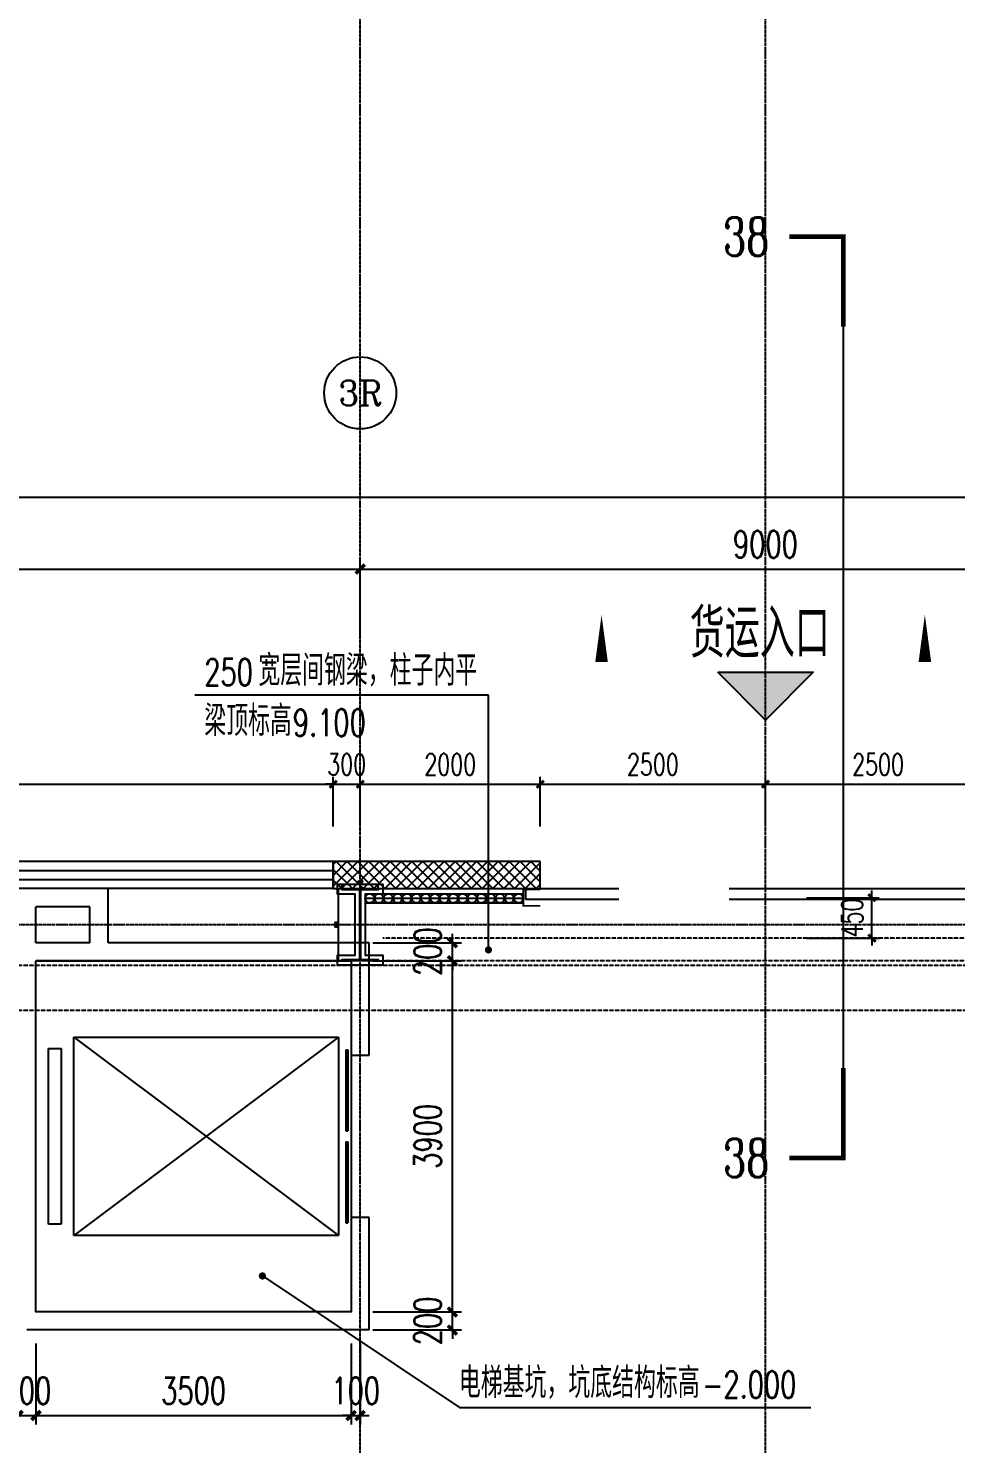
# Model space of a CAD drawing. Extents: x -954573 to 446329, y 489853 to 1226784.
# Drawn here: x -267539 to -257242, y 614957 to 630673 of the extents above; entities that cross this region are included whole.
import ezdxf
from ezdxf.enums import TextEntityAlignment as Align

# ---------------------------------------------------------------- set-up
doc = ezdxf.new("R2010")
doc.units = 0
doc.header["$LTSCALE"] = 10
doc.header["$MEASUREMENT"] = 0
for name, pattern in [('10平面$0$10平面$0$DASH', [0.35, 0.25, -0.1]), ('10平面$0$DOTE', [2.42, 2, -0.2, 0.02, -0.2]), ('10平面$1$DASH', [0.35, 0.25, -0.1])]:
    doc.linetypes.add(name, pattern=pattern)
doc.layers.get('Defpoints').update_dxf_attribs({"color": 210})
for name, color, linetype in [('10平面$0$10平面$0$WINDOW', 8, 'Continuous'), ('10平面$0$A-AXIS-D', 8, 'Continuous'), ('10平面$0$A-AXIS-DOTE', 8, '10平面$0$DOTE'), ('10平面$0$A-AXIS-DP', 8, 'Continuous'), ('10平面$0$A-AXIS-SYMB', 8, 'Continuous'), ('10平面$0$A-HATCH-2', 8, 'Continuous'), ('10平面$0$A-HRAIL', 8, 'Continuous'), ('10平面$0$A-SFCE', 8, 'Continuous'), ('10平面$0$A-TEXT', 8, 'Continuous'), ('10平面$0$A-WINDOW', 8, 'Continuous'), ('10平面$0$A-加建区域', 252, 'Continuous'), ('10平面$0$AS-COLN', 8, 'Continuous'), ('10平面$0$AS-WALL', 8, 'Continuous'), ('10平面$0$AS-结构边线层', 8, 'Continuous'), ('10平面$0$DIM_SYMB', 8, 'Continuous'), ('10平面$0$FH-line', 8, 'Continuous'), ('10平面$0$FH-tri', 8, 'Continuous'), ('10平面$0$PUB_HATCH', 8, 'Continuous'), ('10平面$0$PUB_TEXT', 8, 'Continuous'), ('10平面$0$建-窗', 8, 'Continuous'), ('10平面$0$建-门窗编号', 8, 'Continuous'), ('A-LIN-V', 9, 'Continuous')]:
    doc.layers.add(name, color=color, linetype=linetype)
doc.styles.add('10平面$0$_TCH_AXIS', font='COMPLEX', dxfattribs={"bigfont": 'GBCBIG'})
doc.styles.add('10平面$0$_TCH_DIM', font='SIMPLEX', dxfattribs={"bigfont": 'GBCBIG'})
doc.styles.add('10平面$0$_TCH_DIM_T3', font='SIMPLEX', dxfattribs={"width": 0.705882, "bigfont": 'GBCBIG'})
doc.styles.add('10平面$0$_TCH_LABEL', font='COMPLEX', dxfattribs={"bigfont": 'GBCBIG'})
doc.styles.add('10平面$0$A-STANDARD', font='SIMPLEX', dxfattribs={"bigfont": 'GBCBIG'})
doc.styles.add('10平面$0$A-WIN-LABEL', font='SIMPLEX', dxfattribs={"bigfont": 'GBCBIG'})
doc.dimstyles.new('10平面$0$_TCH_ARCH&&10', dxfattribs={"dimtxt": 29.75, "dimasz": 10, "dimexe": 10, "dimexo": 10, "dimgap": 12.625, "dimtad": 1, "dimdec": 0, "dimzin": 0, "dimdsep": 46, "dimtxsty": '10平面$0$_TCH_DIM_T3', "dimblk": '10平面$0$_ArchTick', "dimcen": 0.09, "dimclrt": 7, "dimazin": 2, "dimtfac": 1, "dimtdec": 0, "dimtix": 1, "dimtmove": 2, "dimatfit": 3, "dimfxl": 0, "dimtolj": 1, "dimtzin": 0, "dimarcsym": 0})
doc.dimstyles.new('10平面$0$_TCH_ARCH&&100', dxfattribs={"dimtxt": 297.5, "dimasz": 100, "dimexe": 100, "dimexo": 100, "dimgap": 126.25, "dimtad": 1, "dimdec": 0, "dimzin": 0, "dimdsep": 46, "dimtxsty": '10平面$0$_TCH_DIM_T3', "dimblk": '10平面$0$_ArchTick', "dimcen": 0.09, "dimclrt": 7, "dimazin": 2, "dimtfac": 1, "dimtdec": 0, "dimtix": 1, "dimtmove": 2, "dimatfit": 3, "dimfxl": 0, "dimtolj": 1, "dimtzin": 0, "dimarcsym": 0})
doc.dimstyles.new('10平面$0$_TCH_ARCH&&80', dxfattribs={"dimtxt": 238, "dimasz": 80, "dimexe": 80, "dimexo": 80, "dimgap": 101, "dimtad": 1, "dimdec": 0, "dimzin": 0, "dimdsep": 46, "dimtxsty": '10平面$0$_TCH_DIM_T3', "dimblk": '10平面$0$_ArchTick', "dimcen": 0.09, "dimclrt": 7, "dimazin": 2, "dimtfac": 1, "dimtdec": 0, "dimtix": 1, "dimtmove": 2, "dimatfit": 3, "dimfxl": 0, "dimtolj": 1, "dimtzin": 0, "dimarcsym": 0})

# ---------------------------------------------------------------- blocks, each defined once
blk = doc.blocks.new('10平面$0$_ArchTick')
at = {"color": 0, "linetype": 'ByBlock', "const_width": 0.4}
blk.add_lwpolyline([(-0.5, -0.5), (0.5, 0.5)], dxfattribs=at)
blk = doc.blocks.new('*D3094')
at = {"layer": '10平面$0$A-AXIS-D', "color": 0, "lineweight": -2}
for p, q in [((-52118, -180910), (-52118, -180052)), ((-43118, -180910), (-43118, -180052)), ((-52118, -180152), (-43118, -180152))]:
    blk.add_line(p, q, dxfattribs=at)
at = {"layer": 'Defpoints', "color": 0}
for p in [(-43118, -180152), (-52118, -181010), (-43118, -181010)]:
    blk.add_point(p, dxfattribs=at)
at = {"layer": '10平面$0$A-AXIS-D', "color": 0, "lineweight": -2, "xscale": 100, "yscale": 100, "zscale": 100, "rotation": 180}
blk.add_blockref('10平面$0$_ArchTick', (-52118, -180152), dxfattribs=at)
at = {"layer": '10平面$0$A-AXIS-D', "color": 0, "lineweight": -2, "xscale": 100, "yscale": 100, "zscale": 100}
blk.add_blockref('10平面$0$_ArchTick', (-43118, -180152), dxfattribs=at)
at = {"layer": '10平面$0$A-AXIS-D', "color": 7, "insert": (-47618, -179877), "char_height": 297.5, "attachment_point": 5, "style": '10平面$0$_TCH_DIM_T3'}
blk.add_mtext('\\A1;9000', dxfattribs=at)
blk = doc.blocks.new('*D3095')
at = {"layer": '10平面$0$A-AXIS-D', "color": 0, "lineweight": -2}
for p, q in [((-43118, -180910), (-43118, -180052)), ((-34118, -180910), (-34118, -180052)), ((-43118, -180152), (-34118, -180152))]:
    blk.add_line(p, q, dxfattribs=at)
at = {"layer": 'Defpoints', "color": 0}
for p in [(-34118, -180152), (-43118, -181010), (-34118, -181010)]:
    blk.add_point(p, dxfattribs=at)
at = {"layer": '10平面$0$A-AXIS-D', "color": 0, "lineweight": -2, "xscale": 100, "yscale": 100, "zscale": 100, "rotation": 180}
blk.add_blockref('10平面$0$_ArchTick', (-43118, -180152), dxfattribs=at)
at = {"layer": '10平面$0$A-AXIS-D', "color": 0, "lineweight": -2, "xscale": 100, "yscale": 100, "zscale": 100}
blk.add_blockref('10平面$0$_ArchTick', (-34118, -180152), dxfattribs=at)
at = {"layer": '10平面$0$A-AXIS-D', "color": 7, "insert": (-38618, -179877), "char_height": 297.5, "attachment_point": 5, "style": '10平面$0$_TCH_DIM_T3'}
blk.add_mtext('\\A1;9000', dxfattribs=at)
blk = doc.blocks.new('*D3111')
at = {"layer": '10平面$0$A-AXIS-D', "color": 0, "lineweight": -2}
for p, q in [((-93018, -180810), (-93018, -179252)), ((92682, -180810), (92682, -179252)), ((-93018, -179352), (92682, -179352))]:
    blk.add_line(p, q, dxfattribs=at)
at = {"layer": 'Defpoints', "color": 0}
for p in [(92682, -179352), (-93018, -180910), (92682, -180910)]:
    blk.add_point(p, dxfattribs=at)
at = {"layer": '10平面$0$A-AXIS-D', "color": 0, "lineweight": -2, "xscale": 100, "yscale": 100, "zscale": 100, "rotation": 180}
blk.add_blockref('10平面$0$_ArchTick', (-93018, -179352), dxfattribs=at)
at = {"layer": '10平面$0$A-AXIS-D', "color": 0, "lineweight": -2, "xscale": 100, "yscale": 100, "zscale": 100}
blk.add_blockref('10平面$0$_ArchTick', (92682, -179352), dxfattribs=at)
at = {"layer": '10平面$0$A-AXIS-D', "color": 7, "insert": (-168, -179077), "char_height": 297.5, "attachment_point": 5, "style": '10平面$0$_TCH_DIM_T3'}
blk.add_mtext('\\A1;185700', dxfattribs=at)
blk = doc.blocks.new('10平面$0$JYC-1')
at = {"layer": '10平面$0$FH-tri'}
h = blk.add_hatch(color=2, dxfattribs=at)
h.dxf.hatch_style = 1
h.paths.add_polyline_path([(-218349, -37460), (-217099, -36210), (-217099, -37460)])
at = {"layer": '10平面$0$FH-tri', "color": 2}
blk.add_lwpolyline([(-218349, -37460), (-217099, -36210), (-217099, -36210), (-217099, -37460)], close=True, dxfattribs=at)
at = {"layer": '10平面$0$A-TEXT', "style": '10平面$0$A-STANDARD'}
blk.add_text('货运入口', height=900.2, rotation=45, dxfattribs=at).set_placement((-218906, -37635))
blk = doc.blocks.new('10平面$0$43243')
at = {"layer": '10平面$0$AS-结构边线层'}
blk.add_lwpolyline([(-267454, 620320), (-263954, 620320), (-263954, 616420), (-267454, 616420)], close=True, dxfattribs=at)
blk = doc.blocks.new('*D3388')
at = {"layer": '10平面$0$A-AXIS-DP', "color": 0, "lineweight": -2}
for p, q in [((-258172, 621020), (-258172, 621100)), ((-258900, 621020), (-258092, 621020)), ((-258172, 620570), (-258172, 621020)), ((-258900, 620570), (-258092, 620570)), ((-258172, 620570), (-258172, 620490))]:
    blk.add_line(p, q, dxfattribs=at)
at = {"layer": 'Defpoints', "color": 0}
for p in [(-258980, 621020), (-258172, 621020), (-258980, 620570)]:
    blk.add_point(p, dxfattribs=at)
at = {"layer": '10平面$0$A-AXIS-DP', "color": 0, "lineweight": -2, "xscale": 80, "yscale": 80, "zscale": 80}
for p, rotation in [((-258172, 621020), 270), ((-258172, 620570), 90)]:
    blk.add_blockref('10平面$0$_ArchTick', p, dxfattribs=dict(at, rotation=rotation))
at = {"layer": '10平面$0$A-AXIS-DP', "color": 7, "insert": (-258392, 620795), "char_height": 238, "attachment_point": 5, "rotation": 90, "style": '10平面$0$_TCH_DIM_T3'}
blk.add_mtext('\\A1;450', dxfattribs=at)
blk = doc.blocks.new('10平面$0$4324324')
at = {"layer": '10平面$0$A-HATCH-2', "linetype": '10平面$1$DASH'}
for p, q in [((-294754.2, 620270), (-135554.2, 620270)), ((-294754.2, 619770), (-135554.2, 619770))]:
    blk.add_line(p, q, dxfattribs=at)
blk = doc.blocks.new('*D3408')
at = {"layer": '10平面$0$A-AXIS-DP', "color": 0, "lineweight": -2}
for p, q in [((-165054, 621030), (-165054, 621079)), ((-165054, 621069), (-164654, 621069)), ((-164654, 621030), (-164654, 621079))]:
    blk.add_line(p, q, dxfattribs=at)
at = {"layer": 'Defpoints', "color": 0}
for p in [(-164654, 621069), (-165054, 621020), (-164654, 621020)]:
    blk.add_point(p, dxfattribs=at)
at = {"layer": '10平面$0$A-AXIS-DP', "color": 0, "lineweight": -2, "xscale": 10, "yscale": 10, "zscale": 10, "rotation": 180}
blk.add_blockref('10平面$0$_ArchTick', (-165054, 621069), dxfattribs=at)
at = {"layer": '10平面$0$A-AXIS-DP', "color": 0, "lineweight": -2, "xscale": 10, "yscale": 10, "zscale": 10}
blk.add_blockref('10平面$0$_ArchTick', (-164654, 621069), dxfattribs=at)
at = {"layer": '10平面$0$A-AXIS-DP', "color": 7, "insert": (-164854, 621096), "char_height": 29.8, "attachment_point": 5, "style": '10平面$0$_TCH_DIM_T3'}
blk.add_mtext('\\A1;400', dxfattribs=at)
blk = doc.blocks.new('*D3409')
at = {"layer": '10平面$0$A-AXIS-DP', "color": 0, "lineweight": -2}
for p, q in [((-165064, 621020), (-165105, 621020)), ((-165095, 620220), (-165095, 621020)), ((-165064, 620220), (-165105, 620220))]:
    blk.add_line(p, q, dxfattribs=at)
at = {"layer": 'Defpoints', "color": 0}
for p in [(-165095, 621020), (-165054, 621020), (-165054, 620220)]:
    blk.add_point(p, dxfattribs=at)
at = {"layer": '10平面$0$A-AXIS-DP', "color": 0, "lineweight": -2, "xscale": 10, "yscale": 10, "zscale": 10}
for p, rotation in [((-165095, 621020), 90), ((-165095, 620220), 270)]:
    blk.add_blockref('10平面$0$_ArchTick', p, dxfattribs=dict(at, rotation=rotation))
at = {"layer": '10平面$0$A-AXIS-DP', "color": 7, "insert": (-165123, 620620), "char_height": 29.8, "attachment_point": 5, "rotation": 90, "style": '10平面$0$_TCH_DIM_T3'}
blk.add_mtext('\\A1;800', dxfattribs=at)
blk = doc.blocks.new('10平面$0$$DORLIB2D$00000127')
at = {"color": 0}
for points in [[(-0.5333, 0.7949), (-0.5333, 0.6904)], [(-0.0333, 0.7949), (-0.5333, 0.7949)], [(-0.0333, 0.7949), (-0.0333, 0.6904)], [(0.5333, 0.7949), (0.0333, 0.7949)], [(0.0333, 0.7949), (0.0333, 0.6904)], [(0.5333, 0.7949), (0.5333, 0.6904)], [(-0.0333, 0.6904), (-0.5333, 0.6904)], [(0.5333, 0.6904), (0.0333, 0.6904)], [(0.5, 0.5), (-0.5, 0.5)]]:
    blk.add_lwpolyline(points, dxfattribs=at)
blk = doc.blocks.new('*D3487')
at = {"layer": '10平面$0$A-加建区域', "color": 0, "lineweight": -2}
for p, q in [((-267654, 616070), (-267654, 615170)), ((-267454, 616070), (-267454, 615170)), ((-267654, 615270), (-267754, 615270)), ((-267654, 615270), (-267454, 615270)), ((-267454, 615270), (-267354, 615270))]:
    blk.add_line(p, q, dxfattribs=at)
at = {"layer": 'Defpoints', "color": 0}
for p in [(-267654, 616170), (-267454, 616170), (-267454, 615270)]:
    blk.add_point(p, dxfattribs=at)
at = {"layer": '10平面$0$A-加建区域', "color": 0, "lineweight": -2, "xscale": 100, "yscale": 100, "zscale": 100}
blk.add_blockref('10平面$0$_ArchTick', (-267654, 615270), dxfattribs=at)
at = {"layer": '10平面$0$A-加建区域', "color": 0, "lineweight": -2, "xscale": 100, "yscale": 100, "zscale": 100, "rotation": 180}
blk.add_blockref('10平面$0$_ArchTick', (-267454, 615270), dxfattribs=at)
at = {"layer": '10平面$0$A-加建区域', "color": 7, "insert": (-267554, 615545), "char_height": 297.5, "attachment_point": 5, "style": '10平面$0$_TCH_DIM_T3'}
blk.add_mtext('\\A1;200', dxfattribs=at)
blk = doc.blocks.new('*D3488')
at = {"layer": '10平面$0$A-加建区域', "color": 0, "lineweight": -2}
for p, q in [((-267454, 616070), (-267454, 615170)), ((-263954, 616070), (-263954, 615170)), ((-267454, 615270), (-263954, 615270))]:
    blk.add_line(p, q, dxfattribs=at)
at = {"layer": 'Defpoints', "color": 0}
for p in [(-267454, 616170), (-263954, 616170), (-263954, 615270)]:
    blk.add_point(p, dxfattribs=at)
at = {"layer": '10平面$0$A-加建区域', "color": 0, "lineweight": -2, "xscale": 100, "yscale": 100, "zscale": 100, "rotation": 180}
blk.add_blockref('10平面$0$_ArchTick', (-267454, 615270), dxfattribs=at)
at = {"layer": '10平面$0$A-加建区域', "color": 0, "lineweight": -2, "xscale": 100, "yscale": 100, "zscale": 100}
blk.add_blockref('10平面$0$_ArchTick', (-263954, 615270), dxfattribs=at)
at = {"layer": '10平面$0$A-加建区域', "color": 7, "insert": (-265704, 615545), "char_height": 297.5, "attachment_point": 5, "style": '10平面$0$_TCH_DIM_T3'}
blk.add_mtext('\\A1;3500', dxfattribs=at)
blk = doc.blocks.new('*D3489')
at = {"layer": '10平面$0$A-加建区域', "color": 0, "lineweight": -2}
for p, q in [((-263954, 616070), (-263954, 615170)), ((-263854, 616070), (-263854, 615170)), ((-263954, 615270), (-264054, 615270)), ((-263954, 615270), (-263854, 615270)), ((-263854, 615270), (-263754, 615270))]:
    blk.add_line(p, q, dxfattribs=at)
at = {"layer": 'Defpoints', "color": 0}
for p in [(-263954, 616170), (-263854, 616170), (-263854, 615270)]:
    blk.add_point(p, dxfattribs=at)
at = {"layer": '10平面$0$A-加建区域', "color": 0, "lineweight": -2, "xscale": 100, "yscale": 100, "zscale": 100}
blk.add_blockref('10平面$0$_ArchTick', (-263954, 615270), dxfattribs=at)
at = {"layer": '10平面$0$A-加建区域', "color": 0, "lineweight": -2, "xscale": 100, "yscale": 100, "zscale": 100, "rotation": 180}
blk.add_blockref('10平面$0$_ArchTick', (-263854, 615270), dxfattribs=at)
at = {"layer": '10平面$0$A-加建区域', "color": 7, "insert": (-263904, 615545), "char_height": 297.5, "attachment_point": 5, "style": '10平面$0$_TCH_DIM_T3'}
blk.add_mtext('\\A1;100', dxfattribs=at)
blk = doc.blocks.new('*D3494')
at = {"layer": '10平面$0$A-加建区域', "color": 0, "lineweight": -2}
for p, q in [((-262830, 620520), (-262830, 620620)), ((-263714, 620520), (-262730, 620520)), ((-262830, 620320), (-262830, 620520)), ((-263714, 620320), (-262730, 620320)), ((-262830, 620320), (-262830, 620220))]:
    blk.add_line(p, q, dxfattribs=at)
at = {"layer": 'Defpoints', "color": 0}
for p in [(-263814, 620520), (-262830, 620520), (-263814, 620320)]:
    blk.add_point(p, dxfattribs=at)
at = {"layer": '10平面$0$A-加建区域', "color": 0, "lineweight": -2, "xscale": 100, "yscale": 100, "zscale": 100}
for p, rotation in [((-262830, 620520), 270), ((-262830, 620320), 90)]:
    blk.add_blockref('10平面$0$_ArchTick', p, dxfattribs=dict(at, rotation=rotation))
at = {"layer": '10平面$0$A-加建区域', "color": 7, "insert": (-263105, 620420), "char_height": 297.5, "attachment_point": 5, "rotation": 90, "style": '10平面$0$_TCH_DIM_T3'}
blk.add_mtext('\\A1;200', dxfattribs=at)
blk = doc.blocks.new('*D3495')
at = {"layer": '10平面$0$A-加建区域', "color": 0, "lineweight": -2}
for p, q in [((-263714, 620320), (-262730, 620320)), ((-262830, 616420), (-262830, 620320)), ((-263714, 616420), (-262730, 616420))]:
    blk.add_line(p, q, dxfattribs=at)
at = {"layer": 'Defpoints', "color": 0}
for p in [(-263814, 620320), (-262830, 620320), (-263814, 616420)]:
    blk.add_point(p, dxfattribs=at)
at = {"layer": '10平面$0$A-加建区域', "color": 0, "lineweight": -2, "xscale": 100, "yscale": 100, "zscale": 100}
for p, rotation in [((-262830, 620320), 90), ((-262830, 616420), 270)]:
    blk.add_blockref('10平面$0$_ArchTick', p, dxfattribs=dict(at, rotation=rotation))
at = {"layer": '10平面$0$A-加建区域', "color": 7, "insert": (-263105, 618370), "char_height": 297.5, "attachment_point": 5, "rotation": 90, "style": '10平面$0$_TCH_DIM_T3'}
blk.add_mtext('\\A1;3900', dxfattribs=at)
blk = doc.blocks.new('*D3496')
at = {"layer": '10平面$0$A-加建区域', "color": 0, "lineweight": -2}
for p, q in [((-262830, 616420), (-262830, 616520)), ((-263714, 616420), (-262730, 616420)), ((-262830, 616220), (-262830, 616420)), ((-263714, 616220), (-262730, 616220)), ((-262830, 616220), (-262830, 616120))]:
    blk.add_line(p, q, dxfattribs=at)
at = {"layer": 'Defpoints', "color": 0}
for p in [(-263814, 616420), (-262830, 616420), (-263814, 616220)]:
    blk.add_point(p, dxfattribs=at)
at = {"layer": '10平面$0$A-加建区域', "color": 0, "lineweight": -2, "xscale": 100, "yscale": 100, "zscale": 100}
for p, rotation in [((-262830, 616420), 270), ((-262830, 616220), 90)]:
    blk.add_blockref('10平面$0$_ArchTick', p, dxfattribs=dict(at, rotation=rotation))
at = {"layer": '10平面$0$A-加建区域', "color": 7, "insert": (-263105, 616320), "char_height": 297.5, "attachment_point": 5, "rotation": 90, "style": '10平面$0$_TCH_DIM_T3'}
blk.add_mtext('\\A1;200', dxfattribs=at)
blk = doc.blocks.new('10平面$0$3333')
at = {"layer": '10平面$0$A-SFCE', "const_width": 20}
blk.add_lwpolyline([(-227064, 766320), (-227064, 766510), (-227244, 766510), (-227244, 766320)], dxfattribs=at)
blk = doc.blocks.new('10平面$0$99平面图例外参$0$$LinePat$圆环')
for points in [[(0, 150), (300, 150)], [(0, 0), (300, 0)], [(0, -150), (300, -150)]]:
    blk.add_lwpolyline(points)
at = {"color": 0}
blk.add_circle((150, 0), 150, dxfattribs=at)
blk = doc.blocks.new('10平面$0$34242343243')
at = {"layer": '10平面$0$A-HRAIL', "xscale": 0.3444736211542748, "yscale": 0.3333333333333333, "zscale": 0.3333333333333333, "rotation": 2.999395394268343e-10}
for p in [(-263800, 621014), (-263697, 621014), (-263594, 621014), (-263490, 621014), (-263387, 621014), (-263283, 621014), (-263180, 621014), (-263077, 621014), (-262973, 621014), (-262870, 621014), (-262767, 621014), (-262663, 621014), (-262560, 621014), (-262457, 621014), (-262353, 621014), (-262250, 621014), (-262147, 621014)]:
    blk.add_blockref('10平面$0$99平面图例外参$0$$LinePat$圆环', p, dxfattribs=at)
at = {"layer": '10平面$0$A-SFCE', "rotation": 90}
blk.add_blockref('10平面$0$3333', (504467, 848174), dxfattribs=at)
blk = doc.blocks.new('*D4047')
at = {"layer": '10平面$0$A-AXIS-DP', "color": 0, "lineweight": -2}
for p, q in [((-277354, 621810), (-277354, 622360)), ((-264154, 621810), (-264154, 622360)), ((-277354, 622280), (-264154, 622280))]:
    blk.add_line(p, q, dxfattribs=at)
at = {"layer": 'Defpoints', "color": 0}
for p in [(-264154, 622280), (-277354, 621730), (-264154, 621730)]:
    blk.add_point(p, dxfattribs=at)
at = {"layer": '10平面$0$A-AXIS-DP', "color": 0, "lineweight": -2, "xscale": 80, "yscale": 80, "zscale": 80, "rotation": 180}
blk.add_blockref('10平面$0$_ArchTick', (-277354, 622280), dxfattribs=at)
at = {"layer": '10平面$0$A-AXIS-DP', "color": 0, "lineweight": -2, "xscale": 80, "yscale": 80, "zscale": 80}
blk.add_blockref('10平面$0$_ArchTick', (-264154, 622280), dxfattribs=at)
at = {"layer": '10平面$0$A-AXIS-DP', "color": 7, "insert": (-270754, 622500), "char_height": 238, "attachment_point": 5, "style": '10平面$0$_TCH_DIM_T3'}
blk.add_mtext('\\A1;13200', dxfattribs=at)
blk = doc.blocks.new('*D4048')
at = {"layer": '10平面$0$A-AXIS-DP', "color": 0, "lineweight": -2}
for p, q in [((-264154, 621810), (-264154, 622360)), ((-263854, 621810), (-263854, 622360)), ((-264154, 622280), (-264234, 622280)), ((-264154, 622280), (-263854, 622280)), ((-263854, 622280), (-263774, 622280))]:
    blk.add_line(p, q, dxfattribs=at)
at = {"layer": 'Defpoints', "color": 0}
for p in [(-263854, 622280), (-264154, 621730), (-263854, 621730)]:
    blk.add_point(p, dxfattribs=at)
at = {"layer": '10平面$0$A-AXIS-DP', "color": 0, "lineweight": -2, "xscale": 80, "yscale": 80, "zscale": 80}
blk.add_blockref('10平面$0$_ArchTick', (-264154, 622280), dxfattribs=at)
at = {"layer": '10平面$0$A-AXIS-DP', "color": 0, "lineweight": -2, "xscale": 80, "yscale": 80, "zscale": 80, "rotation": 180}
blk.add_blockref('10平面$0$_ArchTick', (-263854, 622280), dxfattribs=at)
at = {"layer": '10平面$0$A-AXIS-DP', "color": 7, "insert": (-264004, 622500), "char_height": 238, "attachment_point": 5, "style": '10平面$0$_TCH_DIM_T3'}
blk.add_mtext('\\A1;300', dxfattribs=at)
blk = doc.blocks.new('*D4049')
at = {"layer": '10平面$0$A-AXIS-DP', "color": 0, "lineweight": -2}
for p, q in [((-263854, 621810), (-263854, 622360)), ((-261854, 621810), (-261854, 622360)), ((-263854, 622280), (-261854, 622280))]:
    blk.add_line(p, q, dxfattribs=at)
at = {"layer": 'Defpoints', "color": 0}
for p in [(-261854, 622280), (-263854, 621730), (-261854, 621730)]:
    blk.add_point(p, dxfattribs=at)
at = {"layer": '10平面$0$A-AXIS-DP', "color": 0, "lineweight": -2, "xscale": 80, "yscale": 80, "zscale": 80, "rotation": 180}
blk.add_blockref('10平面$0$_ArchTick', (-263854, 622280), dxfattribs=at)
at = {"layer": '10平面$0$A-AXIS-DP', "color": 0, "lineweight": -2, "xscale": 80, "yscale": 80, "zscale": 80}
blk.add_blockref('10平面$0$_ArchTick', (-261854, 622280), dxfattribs=at)
at = {"layer": '10平面$0$A-AXIS-DP', "color": 7, "insert": (-262854, 622500), "char_height": 238, "attachment_point": 5, "style": '10平面$0$_TCH_DIM_T3'}
blk.add_mtext('\\A1;2000', dxfattribs=at)
blk = doc.blocks.new('*D4050')
at = {"layer": '10平面$0$A-AXIS-DP', "color": 0, "lineweight": -2}
for p, q in [((-261854, 621810), (-261854, 622360)), ((-259354, 621810), (-259354, 622360)), ((-261854, 622280), (-259354, 622280))]:
    blk.add_line(p, q, dxfattribs=at)
at = {"layer": 'Defpoints', "color": 0}
for p in [(-259354, 622280), (-261854, 621730), (-259354, 621730)]:
    blk.add_point(p, dxfattribs=at)
at = {"layer": '10平面$0$A-AXIS-DP', "color": 0, "lineweight": -2, "xscale": 80, "yscale": 80, "zscale": 80, "rotation": 180}
blk.add_blockref('10平面$0$_ArchTick', (-261854, 622280), dxfattribs=at)
at = {"layer": '10平面$0$A-AXIS-DP', "color": 0, "lineweight": -2, "xscale": 80, "yscale": 80, "zscale": 80}
blk.add_blockref('10平面$0$_ArchTick', (-259354, 622280), dxfattribs=at)
at = {"layer": '10平面$0$A-AXIS-DP', "color": 7, "insert": (-260604, 622500), "char_height": 238, "attachment_point": 5, "style": '10平面$0$_TCH_DIM_T3'}
blk.add_mtext('\\A1;2500', dxfattribs=at)
blk = doc.blocks.new('*D4051')
at = {"layer": '10平面$0$A-AXIS-DP', "color": 0, "lineweight": -2}
for p, q in [((-259354, 621810), (-259354, 622360)), ((-256854, 621810), (-256854, 622360)), ((-259354, 622280), (-256854, 622280))]:
    blk.add_line(p, q, dxfattribs=at)
at = {"layer": 'Defpoints', "color": 0}
for p in [(-256854, 622280), (-259354, 621730), (-256854, 621730)]:
    blk.add_point(p, dxfattribs=at)
at = {"layer": '10平面$0$A-AXIS-DP', "color": 0, "lineweight": -2, "xscale": 80, "yscale": 80, "zscale": 80, "rotation": 180}
blk.add_blockref('10平面$0$_ArchTick', (-259354, 622280), dxfattribs=at)
at = {"layer": '10平面$0$A-AXIS-DP', "color": 0, "lineweight": -2, "xscale": 80, "yscale": 80, "zscale": 80}
blk.add_blockref('10平面$0$_ArchTick', (-256854, 622280), dxfattribs=at)
at = {"layer": '10平面$0$A-AXIS-DP', "color": 7, "insert": (-258104, 622500), "char_height": 238, "attachment_point": 5, "style": '10平面$0$_TCH_DIM_T3'}
blk.add_mtext('\\A1;2500', dxfattribs=at)
blk = doc.blocks.new('10平面$0$WINDOW2DLIB$DYNSTYLE$00000005')
at = {"color": 0}
for points in [[(-0.5, 0.5), (-0.5, -0.5)], [(-0.5, 0.5), (0.5, 0.5)], [(0.5, -0.5), (0.5, 0.5)], [(0.5, 0.1667), (-0.5, 0.1667)], [(0.5, -0.1667), (-0.5, -0.1667)], [(-0.5, -0.5), (0.5, -0.5)]]:
    blk.add_lwpolyline(points, dxfattribs=at)
blk = doc.blocks.new('10平面$0$10平面$0$$DorLib2D$00000126')
at = {"color": 0, "linetype": 'Continuous'}
for p, q in [((-0.532, 0.5), (-0.532, 0.9)), ((0.532, 0.9), (0.532, 0.5))]:
    blk.add_line(p, q, dxfattribs=at)
at = {"color": 0, "linetype": '10平面$0$10平面$0$DASH'}
for p, q in [((-0.532, 0.9), (0.532, 0.9)), ((-0.532, 0.5), (0.532, 0.5))]:
    blk.add_line(p, q, dxfattribs=at)
blk = doc.blocks.new('10平面$0$dote')
at = {"layer": '10平面$0$A-AXIS-D'}
blk.add_circle((-43117.8, -178196), 400, dxfattribs=at)
at = {"layer": '10平面$0$A-AXIS-DOTE', "ltscale": 2}
for p, q in [((-43117.8, -264080), (-43117.8, -167560.7)), ((-38617.8, -264080), (-38617.8, -167560.7)), ((98696.4, -184100), (-97273.6, -184100))]:
    blk.add_line(p, q, dxfattribs=at)
at = {"layer": '10平面$0$DIM_SYMB', "linetype": '10平面$1$DASH', "ltscale": 3}
blk.add_line((-37753.6, -177260.1), (-37753.6, -185890.1), dxfattribs=at)
at = {"layer": '10平面$0$DIM_SYMB', "const_width": 50}
for points in [[(-38353.6, -176460.1), (-37753.6, -176460.1), (-37753.6, -177460.1)], [(-37753.6, -185690.1), (-37753.6, -186690.1), (-38353.6, -186690.1)]]:
    blk.add_lwpolyline(points, dxfattribs=at)
at = {"layer": '10平面$0$PUB_TEXT', "style": '10平面$0$_TCH_LABEL', "width": 0.705882}
for p in [(-39089.3, -176672.6), (-39089.3, -186902.6)]:
    blk.add_text('38', height=425, dxfattribs=at).set_placement(p)
at = {"layer": '10平面$0$PUB_TEXT', "style": '10平面$0$_TCH_AXIS'}
blk.add_text('3R', height=276.42, dxfattribs=at).set_placement((-43361.3, -178334.2), (-42874.3, -178334.2), align=Align.FIT)
at = {"layer": '10平面$0$A-AXIS-D'}
for base, p1, p2, picture, middle in [((92682.2, -179352.2), (-93017.8, -180910.2), (92682.2, -180910.2), '*D3111', (-167.8, -179077.2)), ((-43117.8, -180152.2), (-52117.8, -181010.2), (-43117.8, -181010.2), '*D3094', (-47617.8, -179877.2)), ((-34117.8, -180152.2), (-43117.8, -181010.2), (-34117.8, -181010.2), '*D3095', (-38617.8, -179877.2))]:
    dim = blk.add_linear_dim(base=base, p1=p1, p2=p2, angle=0, dimstyle='10平面$0$_TCH_ARCH&&100', override={"dimgap": 0}, dxfattribs=at)
    dim.commit()
    dim.dimension.update_dxf_attribs({"geometry": picture, "text_midpoint": middle, "dimtype": 129})
blk = doc.blocks.new('10平面$0$3243243')
at = {"layer": '10平面$0$A-AXIS-SYMB'}
for p, q in [((-262430, 623270), (-265690, 623270)), ((-262430, 620440), (-262430, 623270))]:
    blk.add_line(p, q, dxfattribs=at)
at = {"layer": '10平面$0$A-AXIS-SYMB', "const_width": 40}
blk.add_lwpolyline([(-262430, 620420, 1), (-262430, 620460, 1)], format="xyb", close=True, dxfattribs=at)
at = {"layer": '10平面$0$A-SFCE', "linetype": '10平面$1$DASH'}
for p, q in [((-255004.2, 620570), (-263604.2, 620570)), ((-255004.2, 620320), (-263604.2, 620320))]:
    blk.add_line(p, q, dxfattribs=at)
at = {"layer": '10平面$0$PUB_TEXT', "style": '10平面$0$_TCH_DIM'}
for s, p in [('宽层间钢梁，柱子内平', (-264985, 623375)), ('梁顶标高', (-265585, 622815))]:
    blk.add_text(s, height=337.59, dxfattribs=at).set_placement(p)
at = {"layer": '10平面$0$PUB_TEXT', "style": '10平面$0$_TCH_DIM', "width": 0.705882}
for s, p in [('250', (-265585, 623375)), ('9.100', (-264602, 622815))]:
    blk.add_text(s, height=297.5, dxfattribs=at).set_placement(p)
at = {"layer": '10平面$0$A-AXIS-DP', "color": 1}
dim = blk.add_aligned_dim(p1=(-258980, 620570), p2=(-258980, 621020), distance=-808, dimstyle='10平面$0$_TCH_ARCH&&80', dxfattribs=at)
dim.commit()
dim.dimension.update_dxf_attribs({"geometry": '*D3388', "text_midpoint": (-258392, 620795)})
blk = doc.blocks.new('10平面$0$w42343243')
at = {"layer": '10平面$0$A-HATCH-2'}
blk.add_lwpolyline([(-165104.2, 621070), (-164604.2, 621070), (-164604.2, 620958), (-164800.2, 620958), (-164800.2, 620282), (-164604.2, 620282), (-164604.2, 620170), (-165104.2, 620170), (-165104.2, 620282), (-164908.2, 620282), (-164908.2, 620958), (-165104.2, 620958)], close=True, dxfattribs=at)
at = {"layer": '10平面$0$AS-COLN', "color": 3}
blk.add_lwpolyline([(-165054.2, 621020), (-164654.2, 621020), (-164654.2, 621008), (-164850.2, 621008), (-164850.2, 620232), (-164654.2, 620232), (-164654.2, 620220), (-165054.2, 620220), (-165054.2, 620232), (-164858.2, 620232), (-164858.2, 621008), (-165054.2, 621008)], close=True, dxfattribs=at)
at = {"layer": '10平面$0$A-AXIS-DP'}
for p1, p2, distance, picture, middle in [((-165054.2, 621020), (-164654.2, 621020), 48.8, '*D3408', (-164854.2, 621096.2)), ((-165054.2, 620220), (-165054.2, 621020), 41.2, '*D3409', (-165122.9, 620620))]:
    dim = blk.add_aligned_dim(p1=p1, p2=p2, distance=distance, dimstyle='10平面$0$_TCH_ARCH&&10', dxfattribs=at)
    dim.commit()
    dim.dimension.update_dxf_attribs({"geometry": picture, "text_midpoint": middle})
blk = doc.blocks.new('10平面$0$42343')
at = {"layer": '10平面$0$A-WINDOW'}
blk.add_blockref('10平面$0$w42343243', (-99000, 100), dxfattribs=at)
blk = doc.blocks.new('10平面$0$333')
at = {"layer": '10平面$0$A-加建区域'}
for p, q in [((-266654.2, 621120.1), (-267454.2, 621120.1)), ((-266654.2, 620520), (-266654.2, 621120.1)), ((-267454.2, 620520), (-267454.2, 620920.1)), ((-266854.2, 620920.1), (-267454.2, 620920.1)), ((-266854.2, 620520), (-266854.2, 620920.1)), ((-266854.2, 620520), (-267454.2, 620520)), ((-263754.2, 620520), (-266654.2, 620520)), ((-263754.2, 619270), (-263754.2, 620520)), ((-267454.2, 616420), (-267454.2, 620320)), ((-266754.2, 620320), (-267454.2, 620320)), ((-263954.2, 620320), (-266754.2, 620320)), ((-263954.2, 620320), (-263954.2, 619270)), ((-267314.2, 619345), (-267174.2, 619345)), ((-267314.2, 617395), (-267314.2, 619345)), ((-267174.2, 619345), (-267174.2, 617395)), ((-267034.2, 619470), (-264094.2, 619470)), ((-267034.2, 617270), (-267034.2, 619470)), ((-267034.2, 619470), (-264094.2, 617270)), ((-264094.2, 619470), (-267034.2, 617270)), ((-264094.2, 619470), (-264094.2, 617270)), ((-263954.2, 619270), (-263754.2, 619270)), ((-263754.2, 617470), (-263954.2, 617470)), ((-263954.2, 617470), (-263954.2, 616420)), ((-263754.2, 616220), (-263754.2, 617470)), ((-267174.2, 617395), (-267314.2, 617395)), ((-264094.2, 617270), (-267034.2, 617270)), ((-264940, 616820), (-262750, 615360)), ((-263954.2, 616420), (-267454.2, 616420)), ((-263754.2, 616220), (-267554.2, 616220)), ((-262750, 615360), (-258850, 615360))]:
    blk.add_line(p, q, dxfattribs=at)
at = {"layer": '10平面$0$A-加建区域', "const_width": 40}
blk.add_lwpolyline([(-264956.6, 616831.1, 1), (-264923.4, 616808.9, 1)], format="xyb", close=True, dxfattribs=at)
at = {"layer": '10平面$0$A-加建区域', "xscale": 1800, "yscale": 200, "zscale": 200, "rotation": 90.0000000009379}
blk.add_blockref('10平面$0$$DORLIB2D$00000127', (-263854.2, 618370), dxfattribs=at)
at = {"layer": '10平面$0$PUB_TEXT', "style": '10平面$0$_TCH_DIM'}
blk.add_text('电梯基坑，坑底结构标高', height=337.589, dxfattribs=at).set_placement((-262758.2, 615465))
at = {"layer": '10平面$0$PUB_TEXT', "style": '10平面$0$_TCH_DIM', "width": 0.705882}
blk.add_text('-2.000', height=297.5, dxfattribs=at).set_placement((-260055, 615465))
at = {"layer": '10平面$0$A-加建区域'}
for p1, p2, distance, picture, middle in [((-263814.2, 620320), (-263814.2, 620520), -984.2, '*D3494', (-263105, 620420)), ((-263814.2, 616420), (-263814.2, 620320), -984.2, '*D3495', (-263105, 618370)), ((-263814.2, 616220), (-263814.2, 616420), -984.2, '*D3496', (-263105, 616320)), ((-267654.2, 616170), (-267454.2, 616170), -900, '*D3487', (-267554.2, 615545)), ((-267454.2, 616170), (-263954.2, 616170), -900, '*D3488', (-265704.2, 615545)), ((-263954.2, 616170), (-263854.2, 616170), -900, '*D3489', (-263904.2, 615545))]:
    dim = blk.add_aligned_dim(p1=p1, p2=p2, distance=distance, dimstyle='10平面$0$_TCH_ARCH&&100', dxfattribs=at)
    dim.commit()
    dim.dimension.update_dxf_attribs({"geometry": picture, "text_midpoint": middle})
blk = doc.blocks.new('10平面')
at = {"layer": '10平面$0$PUB_HATCH'}
h = blk.add_hatch(dxfattribs=at)
h.set_pattern_fill('多孔材料', color=256, scale=30, style=0)
h.set_pattern_definition([(45, (60, 0), (-60.000061, 60.000061), []), (135, (60, 0), (-60.000061, -60.000061), [])])
h.paths.add_polyline_path([(-261854.2, 621420.1), (-264154.2, 621420.1), (-264154.2, 621120.1), (-261854.2, 621120.1)])
at = {"layer": '10平面$0$A-AXIS-SYMB'}
for points in [[(-261174.2, 622700, 0, 0, 0), (-261174.2, 624160, 0, 140, 0), (-261174.2, 623635, 0, 0, 0)], [(-257584.2, 622700, 0, 0, 0), (-257584.2, 624160, 0, 140, 0), (-257584.2, 623635, 0, 0, 0)]]:
    blk.add_lwpolyline(points, format="xyseb", dxfattribs=at)
at = {"layer": '10平面$0$AS-WALL'}
for p, q in [((-261854.2, 621420.1), (-264154.2, 621420.1)), ((-264154.2, 621420.1), (-264154.2, 621120.1)), ((-261854.2, 621120.1), (-261854.2, 621420.1)), ((-264154.2, 621120.1), (-261854.2, 621120.1))]:
    blk.add_line(p, q, dxfattribs=at)
at = {"layer": '10平面$0$10平面$0$WINDOW', "xscale": 5000, "yscale": 300, "zscale": 300, "rotation": 179.9999999999992}
blk.add_blockref('10平面$0$10平面$0$$DorLib2D$00000126', (-259354.2, 621269.9), dxfattribs=at)
at = {"layer": '10平面$0$A-AXIS-DP'}
for name in ['10平面$0$3243243', '10平面$0$333']:
    blk.add_blockref(name, (0, 0), dxfattribs=at)
at = {"layer": '10平面$0$A-WINDOW'}
for name in ['10平面$0$43243', '10平面$0$42343', '10平面$0$4324324']:
    blk.add_blockref(name, (0, 0), dxfattribs=at)
at = {"layer": '10平面$0$AS-WALL'}
blk.add_blockref('10平面$0$dote', (-220736.4, 804820), dxfattribs=at)
at = {"layer": '10平面$0$DIM_SYMB'}
blk.add_blockref('10平面$0$34242343243', (0, 0), dxfattribs=at)
at = {"layer": '10平面$0$FH-line', "xscale": 0.6000000000000002, "yscale": 0.6000000000000002, "zscale": 0.6000000000000002, "rotation": 315.0000000000014}
blk.add_blockref('10平面$0$JYC-1', (-151354.2, 546777.7), dxfattribs=at)
at = {"layer": '10平面$0$建-窗'}
ref = blk.add_blockref('10平面$0$WINDOW2DLIB$DYNSTYLE$00000005', (-270754.2, 621270.1), dxfattribs=dict(at, xscale=13200, yscale=300, zscale=300, rotation=180.0000000003004))
ref.add_attrib('A', 'MLC13224', (-271136.7, 621770.7), dxfattribs={"layer": '10平面$0$建-门窗编号', "height": 148.75, "style": '10平面$0$A-WIN-LABEL', "width": 0.705882})
at = {"layer": '10平面$0$A-AXIS-DP'}
for p1, p2, picture, middle in [((-277354.2, 621729.9), (-264154.2, 621729.9), '*D4047', (-270754.2, 622499.9)), ((-264154.2, 621729.9), (-263854.2, 621729.9), '*D4048', (-264004.2, 622499.9)), ((-263854.2, 621729.9), (-261854.2, 621729.9), '*D4049', (-262854.2, 622499.9)), ((-261854.2, 621729.9), (-259354.2, 621729.9), '*D4050', (-260604.2, 622499.9)), ((-259354.2, 621729.9), (-256854.2, 621729.9), '*D4051', (-258104.2, 622499.9))]:
    dim = blk.add_aligned_dim(p1=p1, p2=p2, distance=550, dimstyle='10平面$0$_TCH_ARCH&&80', dxfattribs=at)
    dim.commit()
    dim.dimension.update_dxf_attribs({"geometry": picture, "text_midpoint": middle})

msp = doc.modelspace()

# ---------------------------------------------------------------- block references
at = {"layer": 'A-LIN-V'}
msp.add_blockref('10平面', (0, 0), dxfattribs=at)

doc.saveas('drawing.dxf')
